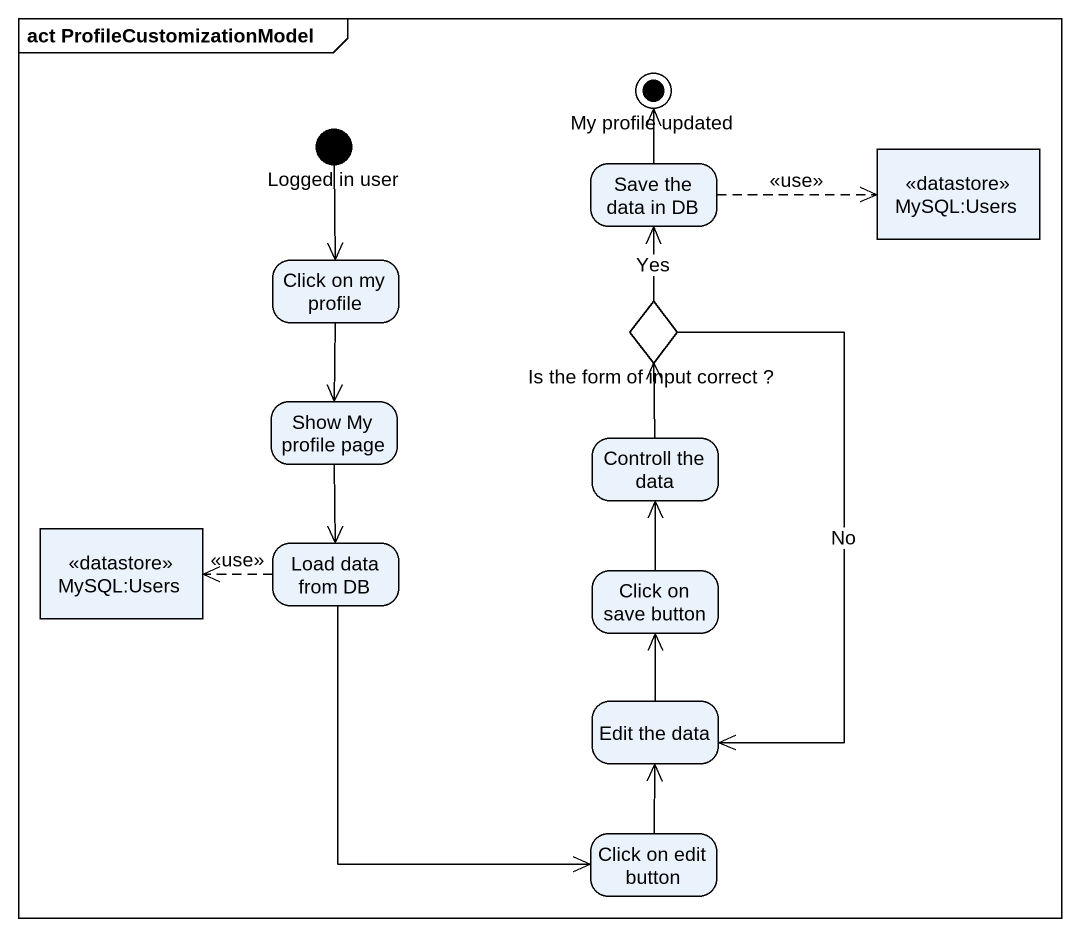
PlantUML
@startuml
mainframe act ProfileCustomizationModel
hide empty description
state "Logged in user" as Logged_in_user <<start>>
state "My profile updated" as My_profile_updated <<end>>
state "Save the data in DB" as Save_the_data_in_DB
state "MySQL:Users" as MySQL_Users <<datastore>>
state "Click on my profile" as Click_on_my_profile
state "Is the form of input correct ?" as Is_the_form_of_input_correct <<choice>>
state "Show My profile page" as Show_My_profile_page
state "Controll the data" as Controll_the_data
state "MySQL:Users" as MySQL_Users_2 <<datastore>>
state "Load data from DB" as Load_data_from_DB
state "Click on save button" as Click_on_save_button
state "Edit the data" as Edit_the_data
state "Click on edit button" as Click_on_edit_button
Logged_in_user --> Click_on_my_profile
Save_the_data_in_DB -up-> My_profile_updated
Save_the_data_in_DB -right[dashed]-> MySQL_Users : <<use>>
Click_on_my_profile --> Show_My_profile_page
Is_the_form_of_input_correct -up-> Save_the_data_in_DB : Yes
Is_the_form_of_input_correct --> Edit_the_data : No
Show_My_profile_page --> Load_data_from_DB
Controll_the_data -up-> Is_the_form_of_input_correct
Load_data_from_DB -left[dashed]-> MySQL_Users_2 : <<use>>
Load_data_from_DB --> Click_on_edit_button
Click_on_save_button -up-> Controll_the_data
Edit_the_data -up-> Click_on_save_button
Click_on_edit_button -up-> Edit_the_data
@enduml
